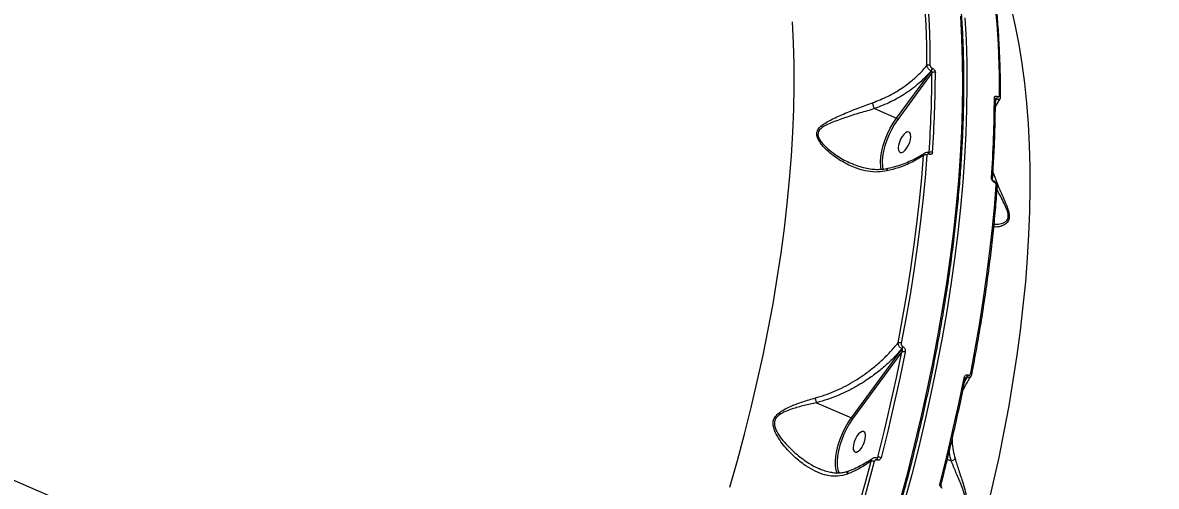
# Model space of a CAD drawing. Header units: millimetres. Extents: x -6523 to 7556, y -5559 to 6101.
# Drawn here: x 2136.1 to 2596.1, y -1970.1 to -1782 of the extents above; entities that cross this region are included whole.
import ezdxf

# ---------------------------------------------------------------- set-up
doc = ezdxf.new("R2010")
doc.units = ezdxf.units.MM
for name, color, linetype in [('DIKOM_ОБЪЕКТ', 7, 'Continuous'), ('DIKOM_РАЗМЕР_ЗОНА', 7, 'Continuous'), ('DIKOM_РАЗМЕР_ОБЪЕКТА', 7, 'Continuous')]:
    doc.layers.add(name, color=color, linetype=linetype)
doc.styles.add('style1', font='arial.ttf', dxfattribs={"width": 0.8})
doc.dimstyles.new('1-50', dxfattribs={"dimtxt": 300, "dimasz": 200, "dimexe": 100, "dimexo": 0, "dimgap": 100, "dimtad": 1, "dimtxsty": 'style1', "dimcen": 200, "dimclrd": 7, "dimclre": 7, "dimclrt": 7, "dimadec": 1, "dimazin": 2, "dimtfac": 1, "dimtmove": 0, "dimatfit": 2, "dimfxl": 0, "dimlwd": 25, "dimlwe": 18, "dimarcsym": 0})

# ---------------------------------------------------------------- blocks, each defined once
blk = doc.blocks.new('*D10')
at = {"layer": 'Defpoints', "color": 0, "transparency": 16777216}
for p in [(-1823.23, 4314.24), (3842.01, -3170.82), (6537.88, -3170.82)]:
    blk.add_point(p, dxfattribs=at)
at = {"layer": 'DIKOM_РАЗМЕР_ОБЪЕКТА', "color": 7, "lineweight": 18, "transparency": 16777216}
for p, q in [((-1823.23, 4314.24), (6637.88, 4314.24)), ((3842.01, -3170.82), (6637.88, -3170.82))]:
    blk.add_line(p, q, dxfattribs=at)
at = {"layer": 'DIKOM_РАЗМЕР_ОБЪЕКТА', "color": 7, "lineweight": 25, "transparency": 16777216}
blk.add_line((6537.88, 3914.24), (6537.88, -2770.82), dxfattribs=at)
at = {"layer": 'DIKOM_РАЗМЕР_ОБЪЕКТА', "color": 7, "transparency": 16777216}
for points in [[(6471.22, 3914.24), (6604.55, 3914.24), (6537.88, 4314.24)], [(6471.22, -2770.82), (6604.55, -2770.82), (6537.88, -3170.82)]]:
    blk.add_solid(points, dxfattribs=at)
at = {"layer": 'DIKOM_РАЗМЕР_ОБЪЕКТА', "color": 7, "transparency": 16777216, "insert": (6304.71, 207.11), "char_height": 300, "attachment_point": 5, "rotation": 90, "style": 'style1'}
blk.add_mtext('7500', dxfattribs=at)
blk = doc.blocks.new('*D11')
at = {"layer": 'Defpoints', "color": 0, "transparency": 16777216}
for p in [(-5022.71, -299.32), (4115.33, -1753.09), (4115.33, -4391.39)]:
    blk.add_point(p, dxfattribs=at)
at = {"layer": 'DIKOM_РАЗМЕР_ОБЪЕКТА', "color": 7, "lineweight": 18, "transparency": 16777216}
for p, q in [((-5022.71, -299.32), (-5022.71, -4491.39)), ((4115.33, -1753.09), (4115.33, -4491.39))]:
    blk.add_line(p, q, dxfattribs=at)
at = {"layer": 'DIKOM_РАЗМЕР_ОБЪЕКТА', "color": 7, "lineweight": 25, "transparency": 16777216}
blk.add_line((-4622.71, -4391.39), (3715.33, -4391.39), dxfattribs=at)
at = {"layer": 'DIKOM_РАЗМЕР_ОБЪЕКТА', "color": 7, "transparency": 16777216}
for points in [[(-4622.71, -4324.73), (-4622.71, -4458.06), (-5022.71, -4391.39)], [(3715.33, -4324.73), (3715.33, -4458.06), (4115.33, -4391.39)]]:
    blk.add_solid(points, dxfattribs=at)
at = {"layer": 'DIKOM_РАЗМЕР_ОБЪЕКТА', "color": 7, "transparency": 16777216, "insert": (-175.12, -4158.22), "char_height": 300, "attachment_point": 5, "style": 'style1'}
blk.add_mtext('9150', dxfattribs=at)
blk = doc.blocks.new('*D12')
at = {"layer": 'Defpoints', "color": 0, "transparency": 16777216}
for p in [(-6522.71, -395.62), (6102.86, -1877.31), (6102.86, -5458.89)]:
    blk.add_point(p, dxfattribs=at)
at = {"layer": 'DIKOM_РАЗМЕР_ЗОНА', "color": 7, "lineweight": 18, "transparency": 16777216}
for p, q in [((-6522.71, -395.62), (-6522.71, -5558.89)), ((6102.86, -1877.31), (6102.86, -5558.89))]:
    blk.add_line(p, q, dxfattribs=at)
at = {"layer": 'DIKOM_РАЗМЕР_ЗОНА', "color": 7, "lineweight": 25, "transparency": 16777216}
blk.add_line((-6122.71, -5458.89), (5702.86, -5458.89), dxfattribs=at)
at = {"layer": 'DIKOM_РАЗМЕР_ЗОНА', "color": 7, "transparency": 16777216}
for points in [[(-6122.71, -5392.23), (-6122.71, -5525.56), (-6522.71, -5458.89)], [(5702.86, -5392.23), (5702.86, -5525.56), (6102.86, -5458.89)]]:
    blk.add_solid(points, dxfattribs=at)
at = {"layer": 'DIKOM_РАЗМЕР_ЗОНА', "color": 7, "transparency": 16777216, "insert": (78.38, -5225.72), "char_height": 300, "attachment_point": 5, "style": 'style1'}
blk.add_mtext('12600', dxfattribs=at)
blk = doc.blocks.new('*D13')
at = {"layer": 'Defpoints', "color": 0, "transparency": 16777216}
for p in [(-2358.18, 6101.03), (4341.71, -4605.15), (7455.88, -4605.15)]:
    blk.add_point(p, dxfattribs=at)
at = {"layer": 'DIKOM_РАЗМЕР_ЗОНА', "color": 7, "lineweight": 18, "transparency": 16777216}
for p, q in [((-2358.18, 6101.03), (7555.88, 6101.03)), ((4341.71, -4605.15), (7555.88, -4605.15))]:
    blk.add_line(p, q, dxfattribs=at)
at = {"layer": 'DIKOM_РАЗМЕР_ЗОНА', "color": 7, "lineweight": 25, "transparency": 16777216}
blk.add_line((7455.88, 5701.03), (7455.88, -4205.15), dxfattribs=at)
at = {"layer": 'DIKOM_РАЗМЕР_ЗОНА', "color": 7, "transparency": 16777216}
for points in [[(7389.22, 5701.03), (7522.55, 5701.03), (7455.88, 6101.03)], [(7389.22, -4205.15), (7522.55, -4205.15), (7455.88, -4605.15)]]:
    blk.add_solid(points, dxfattribs=at)
at = {"layer": 'DIKOM_РАЗМЕР_ЗОНА', "color": 7, "transparency": 16777216, "insert": (7222.71, 375.61), "char_height": 300, "attachment_point": 5, "rotation": 90, "style": 'style1'}
blk.add_mtext('10700', dxfattribs=at)

msp = doc.modelspace()

# ---------------------------------------------------------------- linework, layer by layer
at = {"layer": 'DIKOM_ОБЪЕКТ', "color": 7, "linetype": 'Continuous', "lineweight": 15}
for p, q in [((2490.716, -1820.779), (2504.849, -1801.612)), ((2505.09, -1802.428), (2491.213, -1821.248)), ((2504.849, -1801.612), (2504.783, -1801.583)), ((2505.178, -1800.479), (2505.244, -1800.507)), ((2531.654, -1811.945), (2531.719, -1811.973)), ((2481.73, -1816.888), (2490.716, -1820.779)), ((2530.839, -1814.011), (2531.324, -1813.078)), ((2531.258, -1813.049), (2530.844, -1813.611)), ((2530.851, -1813.164), (2530.85, -1813.138)), ((2531.324, -1813.078), (2531.258, -1813.049)), ((2503.811, -1834.873), (2503.766, -1834.853)), ((2503.767, -1834.854), (2503.912, -1834.734)), ((2503.975, -1835.351), (2503.93, -1835.331)), ((2472.759, -1839.215), (2473.018, -1839.325)), ((2530.266, -1846.33), (2530.221, -1846.31)), ((2530.43, -1846.808), (2530.385, -1846.788)), ((2493.225, -1913.438), (2493.31, -1913.475)), ((2472.398, -1942.3), (2492.946, -1914.307)), ((2492.856, -1915.576), (2472.896, -1942.769)), ((2492.946, -1914.307), (2492.86, -1914.27)), ((2518.338, -1927.763), (2519.441, -1925.782)), ((2519.355, -1925.745), (2518.516, -1926.888)), ((2519.441, -1925.782), (2519.355, -1925.745)), ((2519.72, -1924.912), (2519.806, -1924.949)), ((2458.236, -1936.167), (2472.398, -1942.3)), ((2087.217, -1948.013), (2376.074, -2073.111)), ((2482.629, -1958.65), (2483.084, -1958.272)), ((2482.685, -1958.659), (2482.658, -1958.647)), ((2482.798, -1959.432), (2482.771, -1959.421)), ((2512.97, -1959.871), (2511.326, -1959.159)), ((2459.102, -1962.859), (2459.613, -1963.05)), ((2466.658, -1964.858), (2466.428, -1964.269))]:
    msp.add_line(p, q, dxfattribs=at)
at = {"layer": 'DIKOM_ОБЪЕКТ', "color": 7, "linetype": 'Continuous', "lineweight": 15, "flags": 128}
for points in [[(2492.221, -1975.863), (2495.23, -1964.592), (2498.059, -1953.373), (2500.705, -1942.213), (2503.165, -1931.125), (2505.437, -1920.115), (2507.52, -1909.194), (2509.412, -1898.371), (2511.111, -1887.654), (2512.615, -1877.054), (2513.925, -1866.579), (2515.037, -1856.237), (2515.952, -1846.038), (2516.668, -1835.99), (2517.186, -1826.101), (2517.504, -1816.38), (2517.623, -1806.835), (2517.541, -1797.475), (2517.26, -1788.306), (2516.78, -1779.337)], [(2518.431, -1780.052), (2518.911, -1789.021), (2519.192, -1798.19), (2519.273, -1807.551), (2519.155, -1817.095), (2518.836, -1826.816), (2518.319, -1836.705), (2517.602, -1846.753), (2516.688, -1856.952), (2515.575, -1867.294), (2514.266, -1877.769), (2512.761, -1888.369), (2511.063, -1899.085), (2509.171, -1909.909), (2507.088, -1920.83), (2504.815, -1931.839), (2502.355, -1942.928), (2499.71, -1954.087), (2496.881, -1965.307), (2493.871, -1976.578)], [(2537.237, -1776.175), (2538.868, -1783.404), (2540.305, -1790.878), (2541.545, -1798.589), (2542.588, -1806.531), (2543.432, -1814.696), (2544.077, -1823.077), (2544.521, -1831.666), (2544.765, -1840.454), (2544.809, -1849.434), (2544.652, -1858.597), (2544.294, -1867.935), (2543.736, -1877.439), (2542.979, -1887.101), (2542.022, -1896.91), (2540.868, -1906.859), (2539.516, -1916.937), (2537.969, -1927.136), (2536.227, -1937.446), (2534.293, -1947.857), (2532.168, -1958.36), (2529.853, -1968.945), (2527.353, -1979.602)], [(2423.101, -1970.481), (2426.147, -1959.667), (2429.014, -1948.896), (2431.7, -1938.177), (2434.201, -1927.52), (2436.515, -1916.935), (2438.64, -1906.432), (2440.574, -1896.02), (2442.316, -1885.711), (2443.863, -1875.512), (2445.215, -1865.433), (2446.37, -1855.485), (2447.326, -1845.675), (2448.084, -1836.014), (2448.641, -1826.51), (2448.999, -1817.172), (2449.156, -1808.009), (2449.113, -1799.029), (2448.868, -1790.24), (2448.424, -1781.652)], [(2484.465, -1841.703), (2484.27, -1840.365), (2484.218, -1838.462), (2484.383, -1836.369), (2484.762, -1834.135), (2485.346, -1831.813), (2486.121, -1829.457), (2487.07, -1827.122), (2488.169, -1824.863), (2489.394, -1822.732), (2490.716, -1820.779)], [(2491.213, -1821.248), (2489.932, -1823.142), (2488.745, -1825.208), (2487.678, -1827.399), (2486.759, -1829.663), (2486.007, -1831.948), (2485.44, -1834.199), (2485.073, -1836.365), (2484.913, -1838.394), (2484.964, -1840.24), (2485.156, -1841.556)], [(2494.228, -1833.73), (2494.928, -1832.832), (2495.547, -1831.747), (2496.037, -1830.564), (2496.357, -1829.379), (2496.481, -1828.288), (2496.399, -1827.378), (2496.118, -1826.724), (2495.66, -1826.379), (2495.064, -1826.371), (2494.376, -1826.7), (2493.653, -1827.339), (2492.953, -1828.238), (2492.334, -1829.322), (2491.844, -1830.505), (2491.524, -1831.69), (2491.401, -1832.782), (2491.482, -1833.692), (2491.763, -1834.345), (2492.221, -1834.69), (2492.817, -1834.699), (2493.505, -1834.37), (2494.228, -1833.73)], [(2491.324, -1911.913), (2493.174, -1902.077), (2494.868, -1892.321), (2496.405, -1882.652), (2497.784, -1873.077), (2499.003, -1863.603), (2500.062, -1854.237), (2500.961, -1844.983), (2501.698, -1835.85)], [(2503.041, -1835.801), (2502.303, -1844.955), (2501.402, -1854.228), (2500.341, -1863.616), (2499.119, -1873.111), (2497.737, -1882.706), (2496.197, -1892.396), (2494.499, -1902.174), (2492.644, -1912.032)], [(2520.803, -1924.227), (2522.658, -1914.369), (2524.356, -1904.591), (2525.896, -1894.902), (2527.278, -1885.306), (2528.5, -1875.811), (2529.561, -1866.423), (2530.462, -1857.15), (2531.201, -1847.996)], [(2483.084, -1958.272), (2484.455, -1952.882), (2485.783, -1947.505), (2487.069, -1942.142), (2488.313, -1936.794), (2489.514, -1931.463), (2490.671, -1926.148), (2491.786, -1920.853), (2492.856, -1915.576)], [(2494.217, -1915.684), (2493.144, -1920.973), (2492.027, -1926.282), (2490.867, -1931.609), (2489.663, -1936.953), (2488.416, -1942.313), (2487.127, -1947.689), (2485.795, -1953.079), (2484.421, -1958.482)], [(2508.355, -1968.847), (2509.729, -1963.444), (2511.061, -1958.054), (2512.35, -1952.679), (2513.597, -1947.318), (2514.8, -1941.974), (2515.961, -1936.647), (2517.078, -1931.338), (2518.151, -1926.049)], [(2518.596, -1926.494), (2518.599, -1926.457), (2518.578, -1926.375), (2518.519, -1926.29), (2518.426, -1926.205), (2518.302, -1926.124), (2518.151, -1926.049)], [(2521.248, -1924.675), (2521.249, -1924.62), (2521.222, -1924.539), (2521.161, -1924.457), (2521.068, -1924.376), (2520.948, -1924.298), (2520.803, -1924.227)], [(2466.428, -1964.269), (2466.222, -1963.556), (2465.953, -1961.886), (2465.9, -1959.983), (2466.065, -1957.89), (2466.444, -1955.656), (2467.029, -1953.334), (2467.804, -1950.978), (2468.752, -1948.644), (2469.852, -1946.384), (2471.077, -1944.253), (2472.398, -1942.3)], [(2472.896, -1942.769), (2471.615, -1944.663), (2470.427, -1946.729), (2469.361, -1948.92), (2468.441, -1951.184), (2467.689, -1953.468), (2467.123, -1955.72), (2466.755, -1957.886), (2466.595, -1959.915), (2466.646, -1961.761), (2466.906, -1963.38), (2467.371, -1964.734), (2467.419, -1964.834)], [(2475.91, -1955.252), (2476.61, -1954.353), (2477.23, -1953.268), (2477.719, -1952.086), (2478.039, -1950.9), (2478.163, -1949.809), (2478.081, -1948.899), (2477.8, -1948.245), (2477.343, -1947.9), (2476.746, -1947.892), (2476.058, -1948.221), (2475.335, -1948.86), (2474.636, -1949.759), (2474.016, -1950.843), (2473.526, -1952.026), (2473.207, -1953.212), (2473.083, -1954.303), (2473.165, -1955.213), (2473.446, -1955.866), (2473.903, -1956.212), (2474.5, -1956.22), (2475.187, -1955.891), (2475.91, -1955.252)], [(2460.572, -2025.023), (2463.354, -2016.848), (2466.051, -2008.673), (2468.66, -2000.503), (2471.182, -1992.342), (2473.613, -1984.192), (2475.954, -1976.057), (2478.204, -1967.941), (2480.362, -1959.848)], [(2482.658, -1958.647), (2482.664, -1958.65), (2482.747, -1958.722), (2482.801, -1958.844), (2482.824, -1959.007), (2482.814, -1959.203), (2482.771, -1959.421)], [(2482.682, -1958.658), (2482.691, -1958.662), (2482.774, -1958.734), (2482.829, -1958.855), (2482.851, -1959.019), (2482.841, -1959.215), (2482.798, -1959.432)], [(2481.658, -1960.073), (2479.496, -1968.184), (2477.241, -1976.318), (2474.895, -1984.471), (2472.458, -1992.639), (2469.931, -2000.818), (2467.316, -2009.006), (2464.613, -2017.199), (2461.825, -2025.393)], [(2508.811, -1969.245), (2508.814, -1969.21), (2508.789, -1969.143), (2508.727, -1969.071), (2508.632, -1968.995), (2508.506, -1968.92), (2508.355, -1968.847)]]:
    msp.add_lwpolyline(points, dxfattribs=at)
at = {"layer": 'DIKOM_ОБЪЕКТ', "color": 7, "linetype": 'Continuous', "lineweight": 15}
for centre, radius, start, end in [((2156.443, -1797.511), 346.585, 359.67727, 10.60482), ((2157.013, -1797.377), 347.361, 359.67724, 10.60449), ((2185.193, -1809.57), 347.34, 359.6769, 10.60482), ((2503.813, -1800.624), 1.405, 66.71122, 124.27382), ((2013.254, -1800.668), 491.839, 356.02836, 359.79498), ((2503.156, -1800.378), 2.025, 323.46694, 357.14394), ((2503.223, -1800.408), 2.023, 323.46258, 357.17023), ((2505.924, -1803.531), 1.383, 66.25157, 127.05405), ((2013.499, -1800.502), 492.984, 356.02816, 359.79496), ((2037.433, -1810.867), 492.984, 356.02816, 359.79496), ((2530.224, -1813.232), 0.631, 7.21189, 72.43013), ((2529.634, -1811.845), 2.022, 323.44745, 357.16342), ((2529.695, -1811.872), 2.027, 323.48544, 357.12544), ((2532.356, -1812.115), 0.61, 6.10291, 73.69378), ((2490.375, -1821.64), 0.925, 25.01791, 68.40045), ((2502.42, -1837.204), 1.534, 66.10577, 118.08152), ((2503.487, -1835.216), 0.458, 345.48725, 52.40881), ((2503.534, -1835.236), 0.456, 345.40164, 52.96744), ((2504.687, -1836.002), 1.486, 65.6393, 121.403), ((2529.093, -1845.575), 0.579, 4.96821, 75.9344), ((2529.943, -1846.674), 0.457, 345.44099, 52.8772), ((2529.984, -1846.693), 0.46, 345.58985, 51.82948), ((2531.055, -1848.561), 0.584, 5.4139, 75.59438), ((2491.816, -1913.838), 1.987, 65.36176, 104.34266), ((2491.103, -1913.005), 2.165, 324.23554, 348.45922), ((2491.186, -1913.04), 2.169, 324.25401, 348.44075), ((2493.394, -1917.432), 1.932, 64.77995, 106.14324), ((2517.596, -1924.478), 2.169, 324.24288, 348.43641), ((2517.677, -1924.513), 2.173, 324.26596, 348.41332), ((2472.057, -1943.161), 0.925, 25.01791, 68.40045), ((2480.585, -1962.41), 2.572, 65.33183, 94.96858), ((2483.394, -1960.662), 2.41, 64.77345, 97.39357)]:
    msp.add_arc(centre, radius, start, end, dxfattribs=at)
for points, knots in [([(2422.523, -2155.52), (2423.435, -2153.737), (2426.081, -2148.567), (2430.379, -2139.936), (2435.375, -2129.607), (2440.254, -2119.198), (2445.012, -2108.718), (2449.648, -2098.177), (2454.156, -2087.58), (2458.534, -2076.937), (2462.779, -2066.255), (2466.886, -2055.542), (2470.854, -2044.807), (2474.678, -2034.058), (2478.357, -2023.301), (2481.888, -2012.547), (2485.267, -2001.802), (2488.493, -1991.075), (2491.562, -1980.373), (2494.473, -1969.706), (2497.222, -1959.08), (2499.81, -1948.504), (2502.232, -1937.986), (2504.489, -1927.533), (2506.576, -1917.154), (2508.494, -1906.856), (2510.241, -1896.647), (2511.815, -1886.534), (2513.215, -1876.526), (2514.44, -1866.629), (2515.49, -1856.852), (2516.362, -1847.201), (2517.058, -1837.683), (2517.575, -1828.307), (2517.914, -1819.078), (2518.074, -1810.004), (2518.056, -1801.091), (2517.859, -1792.347), (2517.482, -1783.777), (2516.928, -1775.388), (2516.195, -1767.187), (2515.284, -1759.179), (2514.196, -1751.371), (2512.931, -1743.768), (2511.492, -1736.377), (2509.877, -1729.202), (2508.089, -1722.249), (2506.128, -1715.524), (2503.997, -1709.032), (2501.696, -1702.777), (2499.228, -1696.765), (2496.593, -1691), (2493.795, -1685.487), (2490.835, -1680.23), (2487.715, -1675.233), (2484.439, -1670.498), (2481.003, -1666.043), (2477.916, -1662.379), (2475.914, -1660.313), (2475.164, -1659.539)], [0, 0, 0, 0, 0.0093744, 0.0271862, 0.0449982, 0.0628104, 0.0806222, 0.0984341, 0.1162458, 0.1340577, 0.1518698, 0.1696817, 0.1874938, 0.205306, 0.2231183, 0.2409306, 0.2587432, 0.2765559, 0.2943692, 0.3121824, 0.3299962, 0.3478101, 0.3656243, 0.383439, 0.4012544, 0.4190699, 0.4368858, 0.4547027, 0.4725198, 0.4903376, 0.5081558, 0.5259752, 0.5437951, 0.5616154, 0.5794369, 0.5972592, 0.6150823, 0.6329064, 0.6507313, 0.668557, 0.6863836, 0.7042112, 0.7220398, 0.7398689, 0.7576988, 0.7755289, 0.7933595, 0.8111901, 0.8290198, 0.8468486, 0.8646756, 0.8825008, 0.9003223, 0.9181399, 0.9359524, 0.9537585, 0.9715573, 0.9893478, 1, 1, 1, 1]), ([(2532.963, -1812.052), (2532.955, -1810.493), (2532.931, -1805.972), (2532.756, -1798.618), (2532.378, -1790.05), (2531.819, -1781.666), (2531.082, -1773.468), (2530.168, -1765.464), (2529.074, -1757.663), (2528.01, -1751.241), (2527.283, -1747.453), (2527.031, -1746.136)], [0, 0, 0, 0, 0.0652757, 0.1893424, 0.3134169, 0.437496, 0.5615848, 0.6856773, 0.8097753, 0.933881, 1, 1, 1, 1]), ([(2480.928, -1814.511), (2483.001, -1813.703), (2487.2, -1812.066), (2492.262, -1809.071), (2496.467, -1805.988), (2499.914, -1802.976), (2501.982, -1800.639), (2503.022, -1799.463)], [0, 0, 0, 0, 0.2398754, 0.4858745, 0.6394131, 0.8185431, 1, 1, 1, 1]), ([(2504.783, -1801.583), (2503.247, -1803.237), (2500.134, -1806.589), (2494.51, -1810.791), (2488.367, -1814.369), (2483.961, -1816.041), (2481.73, -1816.888)], [0, 0, 0, 0, 0.25165456, 0.50986743, 0.75187563, 1, 1, 1, 1]), ([(2504.783, -1801.583), (2504.688, -1801.534), (2504.416, -1801.392), (2503.962, -1801.044), (2503.496, -1800.536), (2503.144, -1799.973), (2503.063, -1799.633), (2503.022, -1799.463)], [0, 0, 0, 0, 0.11317365, 0.32590235, 0.54800701, 0.77546215, 1, 1, 1, 1]), ([(2504.368, -1799.334), (2504.378, -1799.431), (2504.397, -1799.625), (2504.547, -1799.936), (2504.766, -1800.209), (2504.991, -1800.388), (2505.13, -1800.455), (2505.178, -1800.479)], [0, 0, 0, 0, 0.2287342, 0.4578136, 0.6784562, 0.8883372, 1, 1, 1, 1]), ([(2505.09, -1802.428), (2505.106, -1802.352), (2505.135, -1802.203), (2505.114, -1801.977), (2505.048, -1801.796), (2504.971, -1801.696), (2504.907, -1801.642), (2504.872, -1801.624), (2504.849, -1801.612)], [0, 0, 0, 0, 0.2553033, 0.49902689, 0.71693618, 0.86169118, 0.90711482, 1, 1, 1, 1]), ([(2505.244, -1800.507), (2505.315, -1800.542), (2505.528, -1800.645), (2505.872, -1800.921), (2506.207, -1801.341), (2506.437, -1801.818), (2506.466, -1802.117), (2506.48, -1802.266)], [0, 0, 0, 0, 0.1083439, 0.3203816, 0.5430649, 0.771485, 1, 1, 1, 1]), ([(2530.414, -1812.631), (2530.423, -1812.526), (2530.443, -1812.291), (2530.61, -1812.017), (2530.891, -1811.848), (2531.25, -1811.808), (2531.519, -1811.899), (2531.654, -1811.945)], [0, 0, 0, 0, 0.1742009, 0.389585, 0.5958573, 0.797934, 1, 1, 1, 1]), ([(2531.719, -1811.973), (2531.808, -1812.004), (2531.985, -1812.064), (2532.222, -1812.038), (2532.403, -1811.927), (2532.51, -1811.749), (2532.522, -1811.597), (2532.527, -1811.529)], [0, 0, 0, 0, 0.2039218, 0.4079374, 0.6134926, 0.8265329, 1, 1, 1, 1]), ([(2532.707, -1812.885), (2532.753, -1812.823), (2532.903, -1812.62), (2532.975, -1812.314), (2532.952, -1812.095), (2532.947, -1812.05)], [0, 0, 0, 0, 0.2586821, 0.8495737, 1, 1, 1, 1]), ([(2486.827, -1842.149), (2485.621, -1842.345), (2483.034, -1842.765), (2478.966, -1842.386), (2474.306, -1841.181), (2469.301, -1838.905), (2464.737, -1835.861), (2461.606, -1833.041), (2459.769, -1830.865), (2458.717, -1829.17), (2458.339, -1827.891), (2458.284, -1826.816), (2458.523, -1825.666), (2459.657, -1824.191), (2461.536, -1822.815), (2464.691, -1821.065), (2469.171, -1819.05), (2473.989, -1817.089), (2477.967, -1815.567), (2479.938, -1814.864), (2480.928, -1814.511)], [0, 0, 0, 0, 0.0590573, 0.1267715, 0.1965288, 0.2899971, 0.3861954, 0.4527721, 0.4864313, 0.5209067, 0.5489121, 0.5542502, 0.5800463, 0.6152103, 0.6617349, 0.7094927, 0.8061402, 0.9056034, 0.9525523, 1, 1, 1, 1]), ([(2481.728, -1816.886), (2481.728, -1816.886), (2479.825, -1817.648), (2475.697, -1818.599), (2469.922, -1820.564), (2465.388, -1822.171), (2462.11, -1823.561), (2460.204, -1824.697), (2459.008, -1825.956), (2458.759, -1826.99), (2458.823, -1827.956), (2459.238, -1829.136), (2460.322, -1830.691), (2462.24, -1832.715), (2465.457, -1835.327), (2469.148, -1837.769), (2471.886, -1838.865), (2472.759, -1839.215)], [0, 0, 0, 0, 0.0000266, 0.1275466, 0.2601428, 0.3927826, 0.4551963, 0.5173, 0.5616247, 0.5931257, 0.59963, 0.6342317, 0.6782475, 0.7225772, 0.8115475, 0.9399518, 1, 1, 1, 1]), ([(2481.728, -1816.886), (2481.663, -1816.705), (2481.533, -1816.343), (2481.311, -1815.694), (2481.124, -1815.13), (2481, -1814.741), (2480.947, -1814.57), (2480.928, -1814.511)], [0, 0, 0, 0, 0.248805, 0.4975686, 0.7463699, 0.9126323, 1, 1, 1, 1]), ([(2481.73, -1816.888), (2481.73, -1816.888), (2481.729, -1816.887), (2481.728, -1816.887), (2481.728, -1816.886), (2481.728, -1816.886)], [0, 0, 0, 0, 0.5290856, 0.833664, 1, 1, 1, 1]), ([(2529.669, -1845.525), (2529.778, -1843.866), (2530.094, -1839.054), (2530.479, -1831.2), (2530.777, -1822.053), (2530.826, -1816.104), (2530.85, -1813.153)], [0, 0, 0, 0, 0.1498889, 0.4347591, 0.7196502, 1, 1, 1, 1]), ([(2530.81, -1816.361), (2530.931, -1816.096), (2531.469, -1814.917), (2532.18, -1813.781), (2532.731, -1812.901)], [0, 0, 0, 0, 0.2250171, 1, 1, 1, 1]), ([(2531.258, -1813.049), (2531.22, -1813.037), (2531.173, -1813.023), (2531.076, -1813.026), (2530.964, -1813.062), (2530.885, -1813.139), (2530.844, -1813.179)], [0, 0, 0, 0, 0.2529953, 0.3070956, 0.6347551, 1, 1, 1, 1]), ([(2532.706, -1812.886), (2532.684, -1812.933), (2532.61, -1813.089), (2532.314, -1813.214), (2531.864, -1813.249), (2531.504, -1813.135), (2531.324, -1813.078)], [0, 0, 0, 0, 0.1261695, 0.4167285, 0.7080725, 1, 1, 1, 1]), ([(2502.093, -1834.953), (2501.696, -1835.234), (2500.597, -1836.013), (2498.52, -1837.173), (2495.905, -1838.43), (2493.058, -1839.548), (2490.15, -1840.5), (2488.125, -1840.994), (2487.173, -1841.226)], [0, 0, 0, 0, 0.1023766, 0.283661, 0.4664412, 0.6505971, 0.8357858, 1, 1, 1, 1]), ([(2501.698, -1835.85), (2501.73, -1835.679), (2501.794, -1835.336), (2501.966, -1835.052), (2502.113, -1834.991), (2502.114, -1834.991)], [0, 0, 0, 0, 0.49859701, 0.99674571, 1, 1, 1, 1]), ([(2503.767, -1834.854), (2503.767, -1834.854), (2503.573, -1834.733), (2503.131, -1834.677), (2502.556, -1834.719), (2502.268, -1834.911), (2502.149, -1834.99)], [0, 0, 0, 0, 0.0012906, 0.3943056, 0.7498321, 1, 1, 1, 1]), ([(2503.93, -1835.331), (2503.868, -1835.309), (2503.713, -1835.252), (2503.472, -1835.251), (2503.249, -1835.347), (2503.089, -1835.534), (2503.057, -1835.712), (2503.041, -1835.801)], [0, 0, 0, 0, 0.1423565, 0.3570794, 0.5716209, 0.7857123, 1, 1, 1, 1]), ([(2503.799, -1834.955), (2503.827, -1834.927), (2503.886, -1834.871), (2503.903, -1834.78), (2503.912, -1834.734)], [0, 0, 0, 0, 0.4864046, 1, 1, 1, 1]), ([(2503.91, -1834.901), (2503.907, -1834.903), (2503.903, -1834.907), (2503.833, -1834.88), (2503.808, -1834.869)], [0, 0, 0, 0, 0.6276742, 1, 1, 1, 1]), ([(2505.299, -1834.649), (2505.276, -1834.782), (2505.23, -1835.048), (2504.99, -1835.327), (2504.657, -1835.471), (2504.298, -1835.469), (2504.067, -1835.384), (2503.975, -1835.351)], [0, 0, 0, 0, 0.2150672, 0.4299465, 0.6446529, 0.8591936, 1, 1, 1, 1]), ([(2487.176, -1841.208), (2487.002, -1841.255), (2486.08, -1841.5), (2484.317, -1841.661), (2481.876, -1841.682), (2479.31, -1841.387), (2476.672, -1840.783), (2474.541, -1840.107), (2473.328, -1839.564), (2472.984, -1839.41)], [0, 0, 0, 0, 0.0372569, 0.1977325, 0.3676223, 0.5465253, 0.7327703, 0.924199, 1, 1, 1, 1]), ([(2501.698, -1835.85), (2500.205, -1836.794), (2497.179, -1838.709), (2492.055, -1840.785), (2488.405, -1841.737), (2486.827, -1842.149)], [0, 0, 0, 0, 0.355863, 0.7214863, 1, 1, 1, 1]), ([(2486.827, -1842.149), (2486.828, -1842.116), (2486.835, -1841.989), (2486.873, -1841.711), (2486.981, -1841.387), (2487.125, -1841.308), (2487.196, -1841.269)], [0, 0, 0, 0, 0.0670987, 0.2626073, 0.6370673, 1, 1, 1, 1]), ([(2529.854, -1842.632), (2530.337, -1844.025), (2531.496, -1847.365), (2533.513, -1851.833), (2535.092, -1855.452), (2535.908, -1857.63), (2536.406, -1859.369), (2536.556, -1861.07), (2536.115, -1862.604), (2534.958, -1863.845), (2533.25, -1864.621), (2531.498, -1865.023), (2530.579, -1864.886), (2530.195, -1864.829)], [0, 0, 0, 0, 0.1288437, 0.3089989, 0.4030428, 0.4506469, 0.4995431, 0.5545253, 0.6058137, 0.6830385, 0.7977652, 0.9154399, 1, 1, 1, 1]), ([(2521.248, -1924.675), (2521.598, -1922.862), (2522.612, -1917.605), (2524.16, -1908.967), (2525.835, -1898.797), (2527.335, -1888.728), (2528.661, -1878.767), (2529.812, -1868.919), (2530.769, -1859.366), (2531.337, -1852.59), (2531.597, -1849.045), (2531.636, -1848.506)], [0, 0, 0, 0, 0.0688419, 0.1996557, 0.3304759, 0.4613013, 0.59213, 0.7229639, 0.8538026, 0.9777648, 1, 1, 1, 1]), ([(2530.385, -1846.788), (2530.294, -1846.743), (2530.066, -1846.628), (2529.728, -1846.329), (2529.433, -1845.913), (2529.246, -1845.449), (2529.237, -1845.159), (2529.233, -1845.014)], [0, 0, 0, 0, 0.1407824, 0.3552826, 0.5699887, 0.7849269, 1, 1, 1, 1]), ([(2530.219, -1846.307), (2530.188, -1846.293), (2530.119, -1846.261), (2529.984, -1846.155), (2529.855, -1846.012), (2529.75, -1845.846), (2529.686, -1845.685), (2529.667, -1845.566), (2529.669, -1845.541), (2529.67, -1845.531)], [0, 0, 0, 0, 0.1286034, 0.2795429, 0.4258091, 0.5815993, 0.7369649, 0.8920042, 1, 1, 1, 1]), ([(2531.618, -1848.502), (2531.628, -1848.436), (2531.666, -1848.16), (2531.531, -1847.635), (2531.178, -1847.002), (2530.717, -1846.533), (2530.368, -1846.401), (2530.258, -1846.36)], [0, 0, 0, 0, 0.0765926, 0.3163556, 0.5826481, 0.8679547, 1, 1, 1, 1]), ([(2531.201, -1847.996), (2531.198, -1847.899), (2531.193, -1847.705), (2531.068, -1847.396), (2530.872, -1847.117), (2530.646, -1846.916), (2530.492, -1846.839), (2530.43, -1846.808)], [0, 0, 0, 0, 0.214249, 0.42842731, 0.64278675, 0.85769569, 1, 1, 1, 1]), ([(2530.31, -1863.678), (2530.408, -1863.699), (2531.096, -1863.843), (2532.642, -1863.693), (2534.432, -1863.172), (2535.693, -1862.184), (2536.138, -1860.921), (2536.062, -1859.891), (2535.834, -1858.84), (2535.443, -1857.684), (2534.543, -1855.663), (2533.169, -1853.002), (2532.116, -1850.896), (2531.544, -1849.751)], [0, 0, 0, 0, 0.0269305, 0.1885658, 0.3495536, 0.4522303, 0.5178145, 0.5729248, 0.5880413, 0.6520028, 0.7164117, 0.8459014, 1, 1, 1, 1]), ([(2457.766, -1934.257), (2458.094, -1934.166), (2459.741, -1933.709), (2462.67, -1932.731), (2467.81, -1930.623), (2472.612, -1928.068), (2477.364, -1924.974), (2480.992, -1922.276), (2484.714, -1919.068), (2488.207, -1915.626), (2490.285, -1913.151), (2491.324, -1911.913)], [0, 0, 0, 0, 0.0242928, 0.1222466, 0.2202165, 0.4215137, 0.5118897, 0.6322377, 0.7525889, 0.8762965, 1, 1, 1, 1]), ([(2492.86, -1914.27), (2492.786, -1914.231), (2492.539, -1914.104), (2492.146, -1913.78), (2491.73, -1913.264), (2491.429, -1912.656), (2491.328, -1912.189), (2491.324, -1911.951), (2491.324, -1911.913)], [0, 0, 0, 0, 0.0891595, 0.2936322, 0.489605, 0.7164031, 0.9546287, 1, 1, 1, 1]), ([(2492.644, -1912.032), (2492.627, -1912.191), (2492.598, -1912.472), (2492.703, -1912.872), (2492.873, -1913.176), (2493.062, -1913.357), (2493.187, -1913.419), (2493.225, -1913.438)], [0, 0, 0, 0, 0.3025569, 0.5346722, 0.7255007, 0.917149, 1, 1, 1, 1]), ([(2493.31, -1913.475), (2493.367, -1913.503), (2493.565, -1913.601), (2493.862, -1913.892), (2494.132, -1914.382), (2494.291, -1915.01), (2494.243, -1915.446), (2494.217, -1915.684)], [0, 0, 0, 0, 0.0796098, 0.2757492, 0.4707196, 0.7105069, 1, 1, 1, 1]), ([(2492.86, -1914.27), (2491.828, -1915.447), (2489.763, -1917.799), (2486.256, -1921.129), (2482.456, -1924.287), (2478.683, -1926.984), (2474.902, -1929.342), (2471.151, -1931.381), (2467.027, -1933.277), (2462.723, -1934.928), (2459.73, -1935.753), (2458.233, -1936.165)], [0, 0, 0, 0, 0.1183288, 0.2366544, 0.3581455, 0.4796305, 0.5712585, 0.6768256, 0.7823901, 0.8912064, 1, 1, 1, 1]), ([(2492.856, -1915.576), (2492.918, -1915.426), (2493.028, -1915.16), (2493.097, -1914.797), (2493.096, -1914.555), (2493.054, -1914.417), (2493.008, -1914.343), (2492.964, -1914.318), (2492.946, -1914.307)], [0, 0, 0, 0, 0.3508203, 0.6182946, 0.8028851, 0.8793516, 0.9492881, 1, 1, 1, 1]), ([(2508.811, -1969.245), (2509.287, -1967.383), (2510.668, -1961.983), (2512.829, -1953.082), (2515.236, -1942.57), (2517.141, -1933.712), (2518.217, -1928.373), (2518.596, -1926.494)], [0, 0, 0, 0, 0.12932455, 0.37505664, 0.62079981, 0.86654402, 1, 1, 1, 1]), ([(2517.553, -1931.629), (2517.878, -1930.927), (2518.736, -1929.074), (2519.887, -1927.01), (2520.784, -1925.682), (2520.943, -1925.447)], [0, 0, 0, 0, 0.3340063, 0.8822709, 1, 1, 1, 1]), ([(2518.151, -1926.049), (2518.158, -1926.018), (2518.206, -1925.793), (2518.352, -1925.431), (2518.651, -1925.069), (2518.988, -1924.869), (2519.352, -1924.798), (2519.597, -1924.874), (2519.72, -1924.912)], [0, 0, 0, 0, 0.0392318, 0.2872289, 0.4951882, 0.6710378, 0.8352899, 1, 1, 1, 1]), ([(2518.608, -1926.503), (2518.619, -1926.438), (2518.644, -1926.284), (2518.7, -1926.206), (2518.733, -1926.161)], [0, 0, 0, 0, 0.4194165, 1, 1, 1, 1]), ([(2519.355, -1925.745), (2519.333, -1925.738), (2519.288, -1925.725), (2519.182, -1925.742), (2519.036, -1925.822), (2518.874, -1925.97), (2518.78, -1926.098), (2518.734, -1926.161)], [0, 0, 0, 0, 0.0944999, 0.1877077, 0.4165864, 0.7138381, 1, 1, 1, 1]), ([(2520.937, -1925.443), (2520.861, -1925.543), (2520.709, -1925.745), (2520.345, -1925.894), (2519.915, -1925.929), (2519.6, -1925.831), (2519.441, -1925.782)], [0, 0, 0, 0, 0.2488863, 0.4983832, 0.7465126, 1, 1, 1, 1]), ([(2519.806, -1924.949), (2519.885, -1924.974), (2520.044, -1925.024), (2520.279, -1924.979), (2520.492, -1924.85), (2520.678, -1924.621), (2520.769, -1924.392), (2520.799, -1924.249), (2520.803, -1924.227)], [0, 0, 0, 0, 0.167276, 0.3344485, 0.5091122, 0.7130021, 0.9576843, 1, 1, 1, 1]), ([(2520.934, -1925.441), (2520.955, -1925.414), (2521.118, -1925.215), (2521.229, -1924.94), (2521.239, -1924.692), (2521.24, -1924.673)], [0, 0, 0, 0, 0.12401476, 0.93313488, 1, 1, 1, 1]), ([(2470.786, -1965.101), (2469.444, -1965.492), (2467.266, -1966.127), (2464.106, -1965.982), (2461.05, -1965.381), (2457.581, -1964.031), (2453.417, -1961.595), (2449.063, -1958.103), (2445.392, -1954.218), (2442.731, -1950.573), (2441.25, -1947.855), (2440.586, -1945.486), (2440.603, -1943.677), (2441.298, -1941.953), (2442.852, -1940.312), (2445.15, -1938.855), (2448.481, -1937.281), (2452.688, -1935.714), (2456.063, -1934.746), (2457.766, -1934.257)], [0, 0, 0, 0, 0.074258, 0.1205071, 0.1678169, 0.2375799, 0.3094455, 0.4056706, 0.5047056, 0.5602515, 0.6168538, 0.6484764, 0.6753883, 0.7024592, 0.7386864, 0.7871112, 0.8368194, 0.9176528, 1, 1, 1, 1]), ([(2458.236, -1936.167), (2456.547, -1936.525), (2453.169, -1937.241), (2448.977, -1938.469), (2445.603, -1939.685), (2443.324, -1940.886), (2441.75, -1942.285), (2441.077, -1943.831), (2441.127, -1945.486), (2441.904, -1947.662), (2443.476, -1950.188), (2446.322, -1953.544), (2450.125, -1957.25), (2454.629, -1960.452), (2457.658, -1962.325), (2459.036, -1962.834), (2459.102, -1962.859)], [0, 0, 0, 0, 0.1086263, 0.2172486, 0.2812387, 0.344916, 0.3899059, 0.422462, 0.4549934, 0.4944776, 0.5674542, 0.6408354, 0.7709923, 0.9010622, 0.9952729, 1, 1, 1, 1]), ([(2458.233, -1936.165), (2458.191, -1935.977), (2458.105, -1935.601), (2457.955, -1934.992), (2457.841, -1934.543), (2457.784, -1934.324), (2457.766, -1934.257)], [0, 0, 0, 0, 0.3253088, 0.6505364, 0.8926392, 1, 1, 1, 1]), ([(2458.233, -1936.165), (2458.234, -1936.165), (2458.234, -1936.166), (2458.235, -1936.167), (2458.235, -1936.167), (2458.236, -1936.167)], [0, 0, 0, 0, 0.28936107, 0.72807496, 1, 1, 1, 1]), ([(2513.295, -1950.941), (2513.295, -1951.295), (2513.293, -1952.856), (2513.632, -1955.502), (2514.185, -1957.73), (2514.453, -1958.807)], [0, 0, 0, 0, 0.1318933, 0.5804191, 1, 1, 1, 1]), ([(2480.362, -1959.848), (2479.023, -1960.759), (2476.396, -1962.547), (2473.001, -1964.19), (2471.091, -1964.976), (2470.786, -1965.101)], [0, 0, 0, 0, 0.4665386, 0.9150266, 1, 1, 1, 1]), ([(2480.916, -1958.836), (2480.838, -1958.898), (2480.036, -1959.525), (2478.273, -1960.621), (2475.618, -1962.089), (2473.248, -1963.211), (2471.71, -1963.788), (2471.207, -1963.976)], [0, 0, 0, 0, 0.0303465, 0.308516, 0.5868219, 0.8649487, 1, 1, 1, 1]), ([(2480.362, -1959.848), (2480.403, -1959.68), (2480.492, -1959.318), (2480.711, -1958.977), (2480.899, -1958.877), (2480.932, -1958.86)], [0, 0, 0, 0, 0.4162968, 0.8985622, 1, 1, 1, 1]), ([(2482.652, -1958.662), (2482.611, -1958.639), (2482.364, -1958.502), (2481.842, -1958.477), (2481.281, -1958.59), (2481.029, -1958.796), (2480.949, -1958.861)], [0, 0, 0, 0, 0.0765943, 0.4627562, 0.8298565, 1, 1, 1, 1]), ([(2482.771, -1959.421), (2482.679, -1959.392), (2482.494, -1959.335), (2482.211, -1959.388), (2481.958, -1959.539), (2481.76, -1959.776), (2481.69, -1959.979), (2481.658, -1960.073)], [0, 0, 0, 0, 0.1951722, 0.3900896, 0.593287, 0.811153, 1, 1, 1, 1]), ([(2482.801, -1958.631), (2482.786, -1958.643), (2482.739, -1958.679), (2482.746, -1958.678), (2482.697, -1958.661), (2482.681, -1958.655)], [0, 0, 0, 0, 0.2545276, 0.7517645, 1, 1, 1, 1]), ([(2484.421, -1958.482), (2484.375, -1958.62), (2484.275, -1958.914), (2483.99, -1959.26), (2483.621, -1959.482), (2483.207, -1959.56), (2482.935, -1959.475), (2482.798, -1959.432)], [0, 0, 0, 0, 0.1890364, 0.4044785, 0.6068707, 0.8033448, 1, 1, 1, 1]), ([(2482.803, -1958.633), (2482.805, -1958.632), (2482.872, -1958.589), (2482.971, -1958.463), (2483.047, -1958.334), (2483.084, -1958.272)], [0, 0, 0, 0, 0.0124444, 0.5285365, 1, 1, 1, 1]), ([(2514.453, -1958.807), (2514.933, -1960.378), (2515.905, -1963.56), (2517.466, -1968.078), (2518.516, -1971.579), (2518.997, -1973.882), (2519.167, -1975.658), (2518.984, -1977.391), (2518.32, -1979.009), (2517.223, -1980.313), (2515.901, -1981.365), (2514.064, -1982.464), (2511.475, -1983.627), (2509.043, -1984.353), (2507.529, -1984.669), (2507.081, -1984.68), (2507.021, -1984.681)], [0, 0, 0, 0, 0.1333208, 0.2698817, 0.3489202, 0.3889464, 0.4301403, 0.4686805, 0.5073077, 0.5591591, 0.6106267, 0.6622139, 0.7690798, 0.9137385, 0.9884307, 1, 1, 1, 1]), ([(2507.573, -1982.685), (2507.652, -1982.687), (2508.647, -1982.716), (2510.615, -1982.246), (2513.102, -1981.596), (2514.997, -1980.873), (2516.677, -1979.863), (2517.942, -1978.632), (2518.591, -1977.191), (2518.708, -1975.653), (2518.485, -1974.116), (2518.194, -1973.05), (2517.695, -1971.437), (2516.605, -1968.605), (2514.783, -1964.358), (2513.574, -1961.367), (2512.97, -1959.871)], [0, 0, 0, 0, 0.0141267, 0.1762021, 0.2521665, 0.3281734, 0.4035255, 0.4569114, 0.4953905, 0.5337785, 0.5726685, 0.6118176, 0.6182218, 0.7033486, 0.8516411, 1, 1, 1, 1]), ([(2512.973, -1959.872), (2512.653, -1958.779), (2512.279, -1957.5), (2512.122, -1956.172), (2512.1, -1955.979)], [0, 0, 0, 0, 0.85469347, 1, 1, 1, 1]), ([(2512.97, -1959.871), (2512.97, -1959.872), (2512.971, -1959.872), (2512.972, -1959.872), (2512.973, -1959.872), (2512.973, -1959.872)], [0, 0, 0, 0, 0.3908733, 0.726567, 1, 1, 1, 1]), ([(2514.453, -1958.807), (2514.425, -1958.854), (2514.336, -1959.009), (2514.077, -1959.297), (2513.608, -1959.639), (2513.185, -1959.794), (2512.973, -1959.872)], [0, 0, 0, 0, 0.1074258, 0.3494694, 0.6747348, 1, 1, 1, 1]), ([(2471.225, -1963.962), (2471.076, -1964.026), (2470.343, -1964.341), (2468.928, -1964.626), (2466.973, -1964.811), (2464.904, -1964.683), (2462.766, -1964.246), (2460.809, -1963.656), (2459.599, -1963.109), (2459.101, -1962.884)], [0, 0, 0, 0, 0.0397602, 0.1947431, 0.3578278, 0.5271628, 0.7013072, 0.8771452, 1, 1, 1, 1]), ([(2470.786, -1965.101), (2470.786, -1965.076), (2470.778, -1964.86), (2470.821, -1964.491), (2470.983, -1964.125), (2471.165, -1964.043), (2471.245, -1964.006)], [0, 0, 0, 0, 0.0450083, 0.3820241, 0.7246747, 1, 1, 1, 1]), ([(2509.208, -1970.87), (2509.147, -1970.84), (2508.946, -1970.74), (2508.641, -1970.449), (2508.382, -1969.965), (2508.264, -1969.396), (2508.325, -1969.03), (2508.355, -1968.847)], [0, 0, 0, 0, 0.0931394, 0.3039101, 0.5302453, 0.7651971, 1, 1, 1, 1]), ([(2509.091, -1970.093), (2509.079, -1970.088), (2509.054, -1970.078), (2508.978, -1970.014), (2508.9, -1969.909), (2508.83, -1969.761), (2508.786, -1969.576), (2508.779, -1969.388), (2508.806, -1969.29), (2508.817, -1969.248)], [0, 0, 0, 0, 0.1089077, 0.2377362, 0.3622489, 0.5016046, 0.6688903, 0.8582524, 1, 1, 1, 1])]:
    msp.add_open_spline(points, degree=3, knots=knots, dxfattribs=at)

# ---------------------------------------------------------------- dimensions: what is measured, and where the dimension line sits
at = {"layer": 'DIKOM_РАЗМЕР_ЗОНА'}
dim = msp.add_linear_dim(base=(7455.882, -4605.145), p1=(-2358.182, 6101.03), p2=(4341.706, -4605.145), angle=90, text='10700', dimstyle='1-50', override={"dimasz": 400, "dimgap": 80}, dxfattribs=at)
dim.commit()
dim.dimension.update_dxf_attribs({"geometry": '*D13', "text_midpoint": (7455.882, 375.606), "dimtype": 160})
dim = msp.add_linear_dim(base=(6102.859, -5458.894), p1=(-6522.706, -395.616), p2=(6102.859, -1877.311), text='12600', dimstyle='1-50', override={"dimasz": 400, "dimgap": 80}, dxfattribs=at)
dim.commit()
dim.dimension.update_dxf_attribs({"geometry": '*D12', "text_midpoint": (78.382, -5458.894), "dimtype": 160})
at = {"layer": 'DIKOM_РАЗМЕР_ОБЪЕКТА'}
dim = msp.add_linear_dim(base=(6537.882, -3170.823), p1=(-1823.231, 4314.242), p2=(3842.008, -3170.823), angle=90, text='7500', dimstyle='1-50', override={"dimasz": 400, "dimgap": 80}, dxfattribs=at)
dim.commit()
dim.dimension.update_dxf_attribs({"geometry": '*D10', "text_midpoint": (6537.882, 207.106), "dimtype": 160})
dim = msp.add_linear_dim(base=(4115.332, -4391.394), p1=(-5022.706, -299.317), p2=(4115.332, -1753.089), text='9150', dimstyle='1-50', override={"dimasz": 400, "dimgap": 80}, dxfattribs=at)
dim.commit()
dim.dimension.update_dxf_attribs({"geometry": '*D11', "text_midpoint": (-175.118, -4391.394), "dimtype": 160})

doc.saveas('drawing.dxf')
